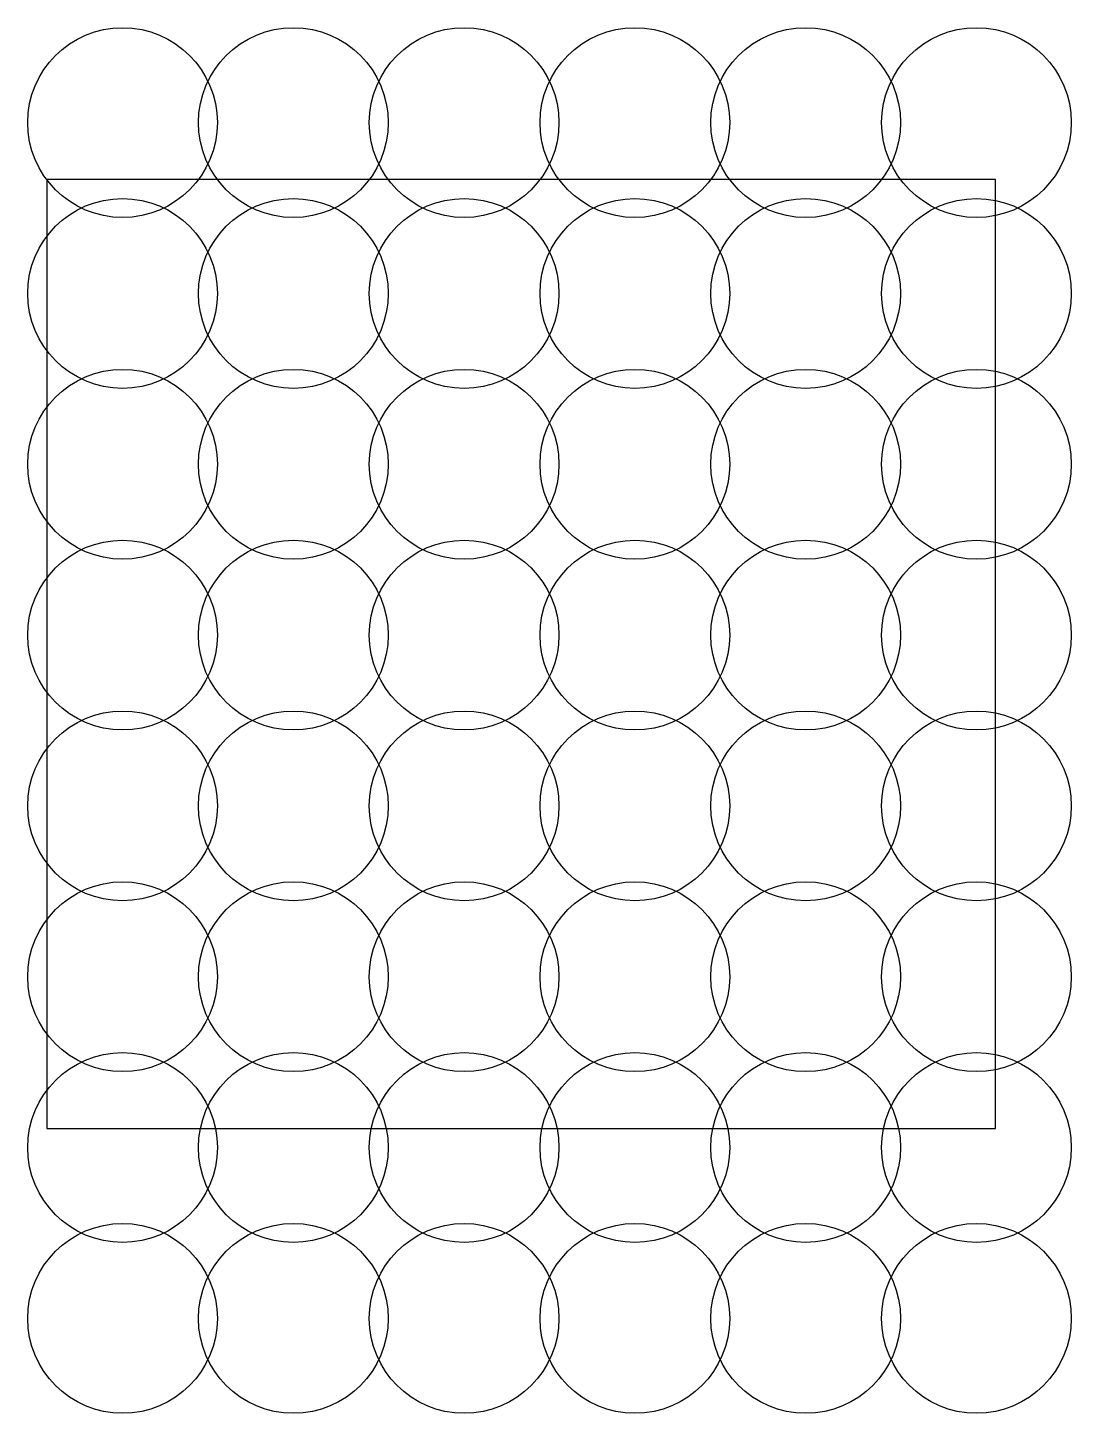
# Model space of a CAD drawing. Extents: x -2 to 108, y 70 to 216.
import ezdxf

# ---------------------------------------------------------------- set-up
doc = ezdxf.new("R2010")
doc.units = 0
doc.layers.add('geom', color=7, linetype='Continuous')
doc.layers.add('toolpath', color=4, linetype='Continuous')

msp = doc.modelspace()

# ---------------------------------------------------------------- linework, layer by layer
at = {"layer": 'geom'}
msp.add_lwpolyline([(100, 100), (100, 200), (0, 200), (0, 100)], close=True, dxfattribs=at)
at = {"layer": 'toolpath'}
for centre in [(8, 206), (26, 206), (44, 206), (62, 206), (80, 206), (98, 206), (8, 188), (26, 188), (44, 188), (62, 188), (80, 188), (98, 188), (8, 170), (26, 170), (44, 170), (62, 170), (80, 170), (98, 170), (8, 152), (26, 152), (44, 152), (62, 152), (80, 152), (98, 152), (8, 134), (26, 134), (44, 134), (62, 134), (80, 134), (98, 134), (8, 116), (26, 116), (44, 116), (62, 116), (80, 116), (98, 116), (8, 98), (26, 98), (44, 98), (62, 98), (80, 98), (98, 98), (8, 80), (26, 80), (44, 80), (62, 80), (80, 80), (98, 80)]:
    msp.add_circle(centre, 10, dxfattribs=at)

doc.saveas('drawing.dxf')
